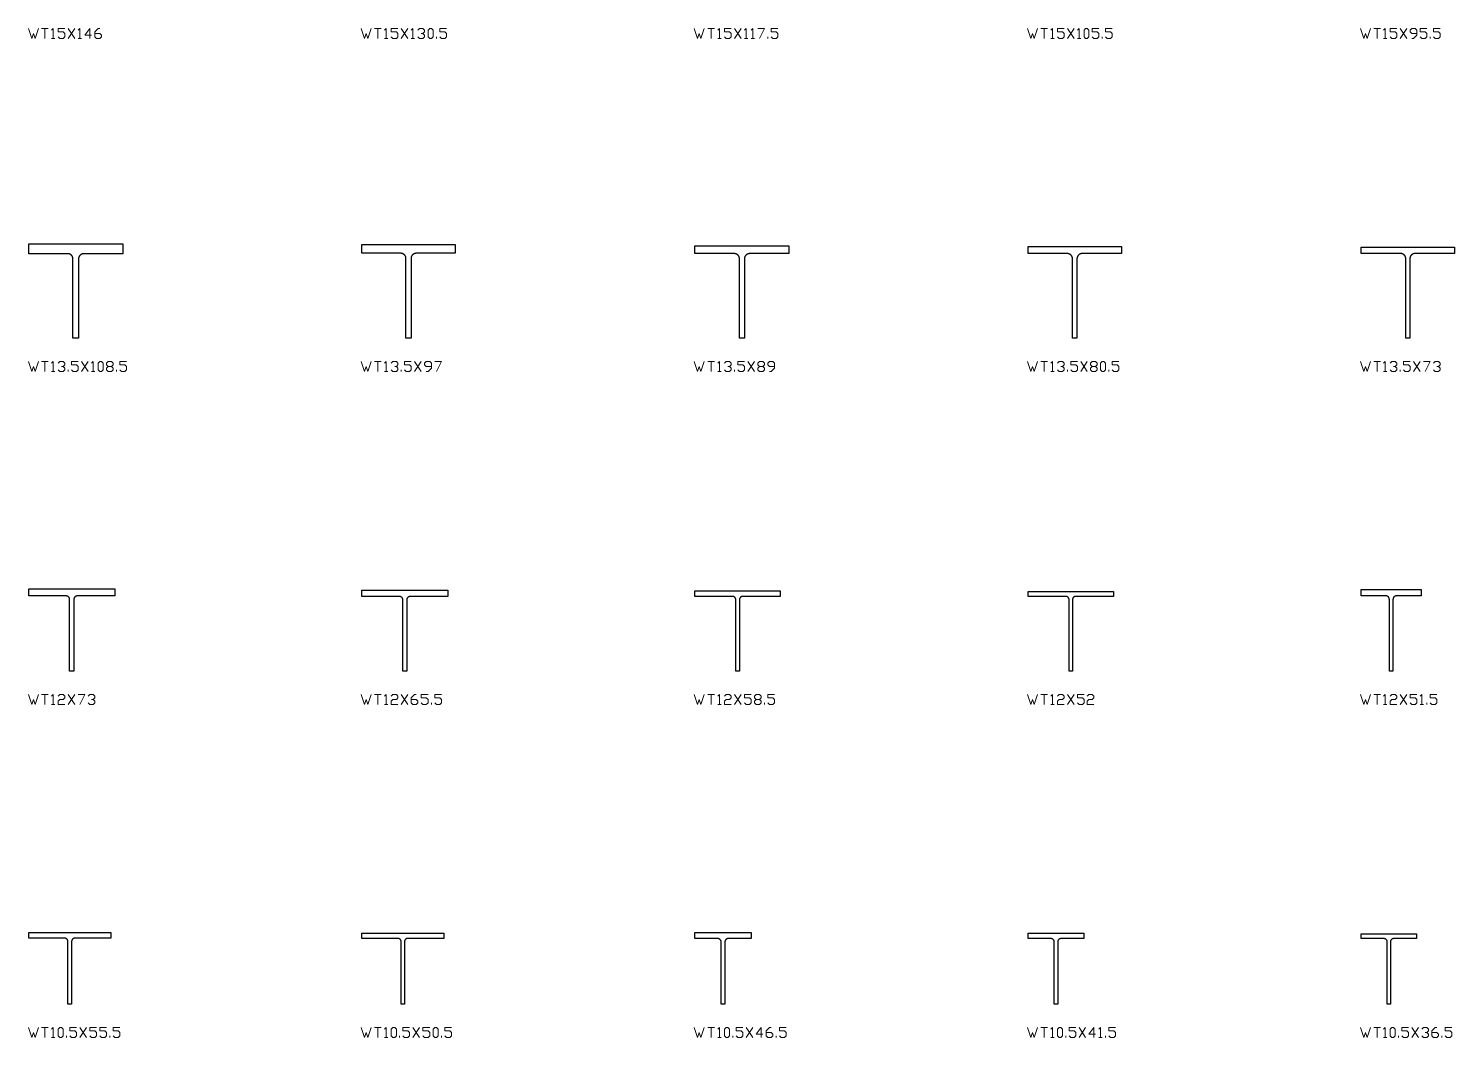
# Model space of a CAD drawing. Header units: inches. Extents: x 0 to 967, y -705 to 22.
# Drawn here: x 750 to 964, y -305 to -153.5 of the extents above; entities that cross this region are included whole.
import ezdxf

# ---------------------------------------------------------------- set-up
doc = ezdxf.new("R2010")
doc.units = ezdxf.units.IN
doc.header["$MEASUREMENT"] = 0
doc.layers.add('AISC_STEEL', color=7, linetype='Continuous')

msp = doc.modelspace()

# ---------------------------------------------------------------- linework, layer by layer
at = {"color": 3, "lineweight": 0}
for p, q in [((751.91, -153.49), (752.92, -153.49)), ((752.41, -153.49), (752.41, -154.99)), ((755.92, -154.99), (756.92, -153.49)), ((755.92, -153.49), (756.92, -154.99)), ((801.91, -153.49), (802.91, -153.49)), ((802.41, -153.49), (802.41, -154.99)), ((805.92, -154.99), (806.92, -153.49)), ((805.92, -153.49), (806.92, -154.99)), ((851.91, -153.49), (852.91, -153.49)), ((852.41, -153.49), (852.41, -154.99)), ((855.91, -154.99), (856.91, -153.49)), ((855.91, -153.49), (856.91, -154.99)), ((901.9, -153.49), (902.9, -153.49)), ((902.4, -153.49), (902.4, -154.99)), ((905.91, -154.99), (906.91, -153.49)), ((905.91, -153.49), (906.91, -154.99)), ((951.9, -153.49), (952.9, -153.49)), ((952.4, -153.49), (952.4, -154.99)), ((955.85, -154.99), (956.86, -153.49)), ((955.85, -153.49), (956.86, -154.99)), ((753.42, -154.99), (753.92, -154.99)), ((757.42, -154.99), (757.93, -154.99)), ((803.41, -154.99), (803.91, -154.99)), ((807.42, -154.99), (807.92, -154.99)), ((811.18, -154.99), (811.18, -154.74)), ((853.41, -154.99), (853.91, -154.99)), ((857.42, -154.99), (857.92, -154.99)), ((858.42, -154.99), (858.92, -154.99)), ((860.92, -154.99), (860.92, -154.74)), ((903.4, -154.99), (903.9, -154.99)), ((907.41, -154.99), (907.91, -154.99)), ((911.12, -154.99), (911.12, -154.74)), ((953.35, -154.99), (953.85, -154.99)), ((960.36, -154.99), (960.36, -154.74)), ((751.91, -203.49), (752.92, -203.49)), ((752.41, -203.49), (752.41, -204.99)), ((753.42, -204.99), (753.92, -204.99)), ((755.92, -204.99), (755.92, -204.74)), ((757.93, -204.99), (758.93, -203.49)), ((757.93, -203.49), (758.93, -204.99)), ((759.43, -204.99), (759.93, -204.99)), ((761.93, -204.24), (762.43, -204.24)), ((763.19, -204.99), (763.19, -204.74)), ((801.91, -203.49), (802.91, -203.49)), ((802.41, -203.49), (802.41, -204.99)), ((803.41, -204.99), (803.91, -204.99)), ((805.92, -204.99), (805.92, -204.74)), ((807.92, -204.99), (808.92, -203.49)), ((807.92, -203.49), (808.92, -204.99)), ((851.91, -203.49), (852.91, -203.49)), ((852.41, -203.49), (852.41, -204.99)), ((853.41, -204.99), (853.91, -204.99)), ((855.91, -204.99), (855.91, -204.74)), ((857.92, -204.99), (858.92, -203.49)), ((857.92, -203.49), (858.92, -204.99)), ((859.67, -204.24), (860.17, -204.24)), ((901.9, -203.49), (902.9, -203.49)), ((902.4, -203.49), (902.4, -204.99)), ((903.4, -204.99), (903.9, -204.99)), ((905.91, -204.99), (905.91, -204.74)), ((907.91, -204.99), (908.86, -203.49)), ((907.91, -203.49), (908.86, -204.99)), ((909.62, -204.24), (910.12, -204.24)), ((912.12, -204.99), (912.12, -204.74)), ((951.9, -203.49), (952.9, -203.49)), ((952.4, -203.49), (952.4, -204.99)), ((953.35, -204.99), (953.85, -204.99)), ((955.85, -204.99), (955.85, -204.74)), ((957.86, -204.99), (958.86, -203.49)), ((957.86, -203.49), (958.86, -204.99)), ((751.91, -253.48), (752.92, -253.48)), ((752.41, -253.48), (752.41, -254.98)), ((755.92, -254.98), (756.92, -253.48)), ((755.92, -253.48), (756.92, -254.98)), ((801.91, -253.48), (802.91, -253.48)), ((802.41, -253.48), (802.41, -254.98)), ((805.92, -254.98), (806.92, -253.48)), ((805.92, -253.48), (806.92, -254.98)), ((851.91, -253.48), (852.91, -253.48)), ((852.41, -253.48), (852.41, -254.98)), ((855.91, -254.98), (856.91, -253.48)), ((855.91, -253.48), (856.91, -254.98)), ((859.17, -254.23), (859.67, -254.23)), ((901.9, -253.48), (902.9, -253.48)), ((902.4, -253.48), (902.4, -254.98)), ((905.91, -254.98), (906.91, -253.48)), ((905.91, -253.48), (906.91, -254.98)), ((951.9, -253.48), (952.9, -253.48)), ((952.4, -253.48), (952.4, -254.98)), ((955.85, -254.98), (956.86, -253.48)), ((955.85, -253.48), (956.86, -254.98)), ((753.42, -254.98), (753.92, -254.98)), ((803.41, -254.98), (803.91, -254.98)), ((810.43, -254.98), (810.43, -254.73)), ((853.41, -254.98), (853.91, -254.98)), ((860.42, -254.98), (860.42, -254.73)), ((903.4, -254.98), (903.9, -254.98)), ((953.35, -254.98), (953.85, -254.98)), ((958.86, -254.98), (959.36, -254.98)), ((959.86, -254.98), (959.86, -254.73)), ((751.91, -303.48), (752.92, -303.48)), ((752.41, -303.48), (752.41, -304.98)), ((757.68, -304.98), (758.68, -303.48)), ((757.68, -303.48), (758.68, -304.98)), ((801.91, -303.48), (802.91, -303.48)), ((802.41, -303.48), (802.41, -304.98)), ((807.67, -304.98), (808.67, -303.48)), ((807.67, -303.48), (808.67, -304.98)), ((851.91, -303.48), (852.91, -303.48)), ((852.41, -303.48), (852.41, -304.98)), ((857.67, -304.98), (858.67, -303.48)), ((857.67, -303.48), (858.67, -304.98)), ((901.9, -303.48), (902.9, -303.48)), ((902.4, -303.48), (902.4, -304.98)), ((907.66, -304.98), (908.61, -303.48)), ((907.66, -303.48), (908.61, -304.98)), ((951.9, -303.48), (952.9, -303.48)), ((952.4, -303.48), (952.4, -304.98)), ((957.61, -304.98), (958.61, -303.48)), ((957.61, -303.48), (958.61, -304.98)), ((753.42, -304.98), (753.92, -304.98)), ((755.67, -304.98), (755.67, -304.73)), ((762.18, -304.98), (762.18, -304.73)), ((803.41, -304.98), (803.91, -304.98)), ((805.67, -304.98), (805.67, -304.73)), ((811.93, -304.98), (811.93, -304.73)), ((853.41, -304.98), (853.91, -304.98)), ((855.66, -304.98), (855.66, -304.73)), ((862.18, -304.98), (862.18, -304.73)), ((903.4, -304.98), (903.9, -304.98)), ((905.66, -304.98), (905.66, -304.73)), ((910.62, -304.98), (911.12, -304.98)), ((911.62, -304.98), (911.62, -304.73)), ((953.35, -304.98), (953.85, -304.98)), ((955.6, -304.98), (955.6, -304.73)), ((962.12, -304.98), (962.12, -304.73))]:
    msp.add_line(p, q, dxfattribs=at)
for points in [[(749.96, -153.49), (750.46, -154.99), (750.71, -154.24), (750.96, -154.99), (751.46, -153.49)], [(753.42, -153.74), (753.67, -153.49), (753.67, -154.99)], [(754.42, -154.74), (754.67, -154.99), (755.17, -154.99), (755.42, -154.74), (755.42, -154.24), (755.17, -153.99), (754.42, -153.99), (754.42, -153.49), (755.42, -153.49)], [(757.42, -153.74), (757.68, -153.49), (757.68, -154.99)], [(759.43, -154.49), (758.43, -154.49), (759.18, -153.49), (759.18, -154.99)], [(759.93, -154.24), (760.68, -154.24), (760.93, -154.49), (760.93, -154.74), (760.68, -154.99), (760.18, -154.99), (759.93, -154.74), (759.93, -153.99), (760.43, -153.49), (760.68, -153.49)], [(799.91, -153.49), (800.41, -154.99), (800.66, -154.24), (800.91, -154.99), (801.41, -153.49)], [(803.41, -153.74), (803.66, -153.49), (803.66, -154.99)], [(804.41, -154.74), (804.66, -154.99), (805.17, -154.99), (805.42, -154.74), (805.42, -154.24), (805.17, -153.99), (804.41, -153.99), (804.41, -153.49), (805.42, -153.49)], [(807.42, -153.74), (807.67, -153.49), (807.67, -154.99)], [(808.42, -153.74), (808.67, -153.49), (809.17, -153.49), (809.42, -153.74), (809.42, -153.99), (809.17, -154.24)], [(811.68, -154.74), (811.93, -154.99), (812.43, -154.99), (812.68, -154.74), (812.68, -154.24), (812.43, -153.99), (811.68, -153.99), (811.68, -153.49), (812.68, -153.49)], [(849.9, -153.49), (850.4, -154.99), (850.65, -154.24), (850.9, -154.99), (851.4, -153.49)], [(853.41, -153.74), (853.66, -153.49), (853.66, -154.99)], [(854.41, -154.74), (854.66, -154.99), (855.16, -154.99), (855.41, -154.74), (855.41, -154.24), (855.16, -153.99), (854.41, -153.99), (854.41, -153.49), (855.41, -153.49)], [(857.42, -153.74), (857.67, -153.49), (857.67, -154.99)], [(858.42, -153.74), (858.67, -153.49), (858.67, -154.99)], [(859.42, -153.49), (860.42, -153.49), (859.67, -154.99)], [(861.42, -154.74), (861.67, -154.99), (862.18, -154.99), (862.43, -154.74), (862.43, -154.24), (862.18, -153.99), (861.42, -153.99), (861.42, -153.49), (862.43, -153.49)], [(899.9, -153.49), (900.4, -154.99), (900.65, -154.24), (900.9, -154.99), (901.4, -153.49)], [(903.4, -153.74), (903.65, -153.49), (903.65, -154.99)], [(904.41, -154.74), (904.66, -154.99), (905.16, -154.99), (905.41, -154.74), (905.41, -154.24), (905.16, -153.99), (904.41, -153.99), (904.41, -153.49), (905.41, -153.49)], [(907.41, -153.74), (907.66, -153.49), (907.66, -154.99)], [(909.62, -154.74), (909.87, -154.99), (910.37, -154.99), (910.62, -154.74), (910.62, -154.24), (910.37, -153.99), (909.62, -153.99), (909.62, -153.49), (910.62, -153.49)], [(911.62, -154.74), (911.87, -154.99), (912.37, -154.99), (912.62, -154.74), (912.62, -154.24), (912.37, -153.99), (911.62, -153.99), (911.62, -153.49), (912.62, -153.49)], [(949.89, -153.49), (950.39, -154.99), (950.64, -154.24), (950.89, -154.99), (951.4, -153.49)], [(953.35, -153.74), (953.6, -153.49), (953.6, -154.99)], [(954.35, -154.74), (954.6, -154.99), (955.1, -154.99), (955.35, -154.74), (955.35, -154.24), (955.1, -153.99), (954.35, -153.99), (954.35, -153.49), (955.35, -153.49)], [(957.61, -154.99), (957.86, -154.99), (958.36, -154.49), (958.36, -153.74), (958.11, -153.49), (957.61, -153.49), (957.36, -153.74), (957.36, -153.99), (957.61, -154.24), (958.36, -154.24)], [(958.86, -154.74), (959.11, -154.99), (959.61, -154.99), (959.86, -154.74), (959.86, -154.24), (959.61, -153.99), (958.86, -153.99), (958.86, -153.49), (959.86, -153.49)], [(960.86, -154.74), (961.11, -154.99), (961.62, -154.99), (961.87, -154.74), (961.87, -154.24), (961.62, -153.99), (960.86, -153.99), (960.86, -153.49), (961.87, -153.49)], [(808.92, -154.24), (809.17, -154.24), (809.42, -154.49), (809.42, -154.74), (809.17, -154.99), (808.67, -154.99), (808.42, -154.74)], [(749.96, -203.49), (750.46, -204.99), (750.71, -204.24), (750.96, -204.99), (751.46, -203.49)], [(753.42, -203.74), (753.67, -203.49), (753.67, -204.99)], [(754.42, -203.74), (754.67, -203.49), (755.17, -203.49), (755.42, -203.74), (755.42, -203.99), (755.17, -204.24)], [(754.92, -204.24), (755.17, -204.24), (755.42, -204.49), (755.42, -204.74), (755.17, -204.99), (754.67, -204.99), (754.42, -204.74)], [(756.42, -204.74), (756.67, -204.99), (757.17, -204.99), (757.42, -204.74), (757.42, -204.24), (757.17, -203.99), (756.42, -203.99), (756.42, -203.49), (757.42, -203.49)], [(759.43, -203.74), (759.68, -203.49), (759.68, -204.99)], [(763.69, -204.74), (763.94, -204.99), (764.44, -204.99), (764.69, -204.74), (764.69, -204.24), (764.44, -203.99), (763.69, -203.99), (763.69, -203.49), (764.69, -203.49)], [(799.91, -203.49), (800.41, -204.99), (800.66, -204.24), (800.91, -204.99), (801.41, -203.49)], [(803.41, -203.74), (803.66, -203.49), (803.66, -204.99)], [(804.41, -203.74), (804.66, -203.49), (805.17, -203.49), (805.42, -203.74), (805.42, -203.99), (805.17, -204.24)], [(804.92, -204.24), (805.17, -204.24), (805.42, -204.49), (805.42, -204.74), (805.17, -204.99), (804.66, -204.99), (804.41, -204.74)], [(806.42, -204.74), (806.67, -204.99), (807.17, -204.99), (807.42, -204.74), (807.42, -204.24), (807.17, -203.99), (806.42, -203.99), (806.42, -203.49), (807.42, -203.49)], [(809.67, -204.99), (809.93, -204.99), (810.43, -204.49), (810.43, -203.74), (810.18, -203.49), (809.67, -203.49), (809.42, -203.74), (809.42, -203.99), (809.67, -204.24), (810.43, -204.24)], [(810.93, -203.49), (811.93, -203.49), (811.18, -204.99)], [(849.9, -203.49), (850.4, -204.99), (850.65, -204.24), (850.9, -204.99), (851.4, -203.49)], [(853.41, -203.74), (853.66, -203.49), (853.66, -204.99)], [(854.41, -203.74), (854.66, -203.49), (855.16, -203.49), (855.41, -203.74), (855.41, -203.99), (855.16, -204.24)], [(854.91, -204.24), (855.16, -204.24), (855.41, -204.49), (855.41, -204.74), (855.16, -204.99), (854.66, -204.99), (854.41, -204.74)], [(856.41, -204.74), (856.66, -204.99), (857.17, -204.99), (857.42, -204.74), (857.42, -204.24), (857.17, -203.99), (856.41, -203.99), (856.41, -203.49), (857.42, -203.49)], [(861.17, -204.99), (861.42, -204.99), (861.92, -204.49), (861.92, -203.74), (861.67, -203.49), (861.17, -203.49), (860.92, -203.74), (860.92, -203.99), (861.17, -204.24), (861.92, -204.24)], [(899.9, -203.49), (900.4, -204.99), (900.65, -204.24), (900.9, -204.99), (901.4, -203.49)], [(903.4, -203.74), (903.65, -203.49), (903.65, -204.99)], [(904.41, -203.74), (904.66, -203.49), (905.16, -203.49), (905.41, -203.74), (905.41, -203.99), (905.16, -204.24)], [(904.91, -204.24), (905.16, -204.24), (905.41, -204.49), (905.41, -204.74), (905.16, -204.99), (904.66, -204.99), (904.41, -204.74)], [(906.41, -204.74), (906.66, -204.99), (907.16, -204.99), (907.41, -204.74), (907.41, -204.24), (907.16, -203.99), (906.41, -203.99), (906.41, -203.49), (907.41, -203.49)], [(912.62, -204.74), (912.87, -204.99), (913.37, -204.99), (913.62, -204.74), (913.62, -204.24), (913.37, -203.99), (912.62, -203.99), (912.62, -203.49), (913.62, -203.49)], [(949.89, -203.49), (950.39, -204.99), (950.64, -204.24), (950.89, -204.99), (951.4, -203.49)], [(953.35, -203.74), (953.6, -203.49), (953.6, -204.99)], [(954.35, -203.74), (954.6, -203.49), (955.1, -203.49), (955.35, -203.74), (955.35, -203.99), (955.1, -204.24)], [(954.85, -204.24), (955.1, -204.24), (955.35, -204.49), (955.35, -204.74), (955.1, -204.99), (954.6, -204.99), (954.35, -204.74)], [(956.36, -204.74), (956.61, -204.99), (957.11, -204.99), (957.36, -204.74), (957.36, -204.24), (957.11, -203.99), (956.36, -203.99), (956.36, -203.49), (957.36, -203.49)], [(959.36, -203.49), (960.36, -203.49), (959.61, -204.99)], [(960.86, -203.74), (961.11, -203.49), (961.62, -203.49), (961.87, -203.74), (961.87, -203.99), (961.62, -204.24)], [(961.36, -204.24), (961.62, -204.24), (961.87, -204.49), (961.87, -204.74), (961.62, -204.99), (961.11, -204.99), (960.86, -204.74)], [(749.96, -253.48), (750.46, -254.98), (750.71, -254.23), (750.96, -254.98), (751.46, -253.48)], [(753.42, -253.73), (753.67, -253.48), (753.67, -254.98)], [(754.42, -253.73), (754.67, -253.48), (755.17, -253.48), (755.42, -253.73), (755.42, -253.98), (755.17, -254.23), (754.67, -254.23), (754.42, -254.48), (754.42, -254.98), (755.42, -254.98)], [(757.42, -253.48), (758.43, -253.48), (757.68, -254.98)], [(758.93, -253.73), (759.18, -253.48), (759.68, -253.48), (759.93, -253.73), (759.93, -253.98), (759.68, -254.23)], [(759.43, -254.23), (759.68, -254.23), (759.93, -254.48), (759.93, -254.73), (759.68, -254.98), (759.18, -254.98), (758.93, -254.73)], [(799.91, -253.48), (800.41, -254.98), (800.66, -254.23), (800.91, -254.98), (801.41, -253.48)], [(803.41, -253.73), (803.66, -253.48), (803.66, -254.98)], [(804.41, -253.73), (804.66, -253.48), (805.17, -253.48), (805.42, -253.73), (805.42, -253.98), (805.17, -254.23), (804.66, -254.23), (804.41, -254.48), (804.41, -254.98), (805.42, -254.98)], [(807.42, -254.23), (808.17, -254.23), (808.42, -254.48), (808.42, -254.73), (808.17, -254.98), (807.67, -254.98), (807.42, -254.73), (807.42, -253.98), (807.92, -253.48), (808.17, -253.48)], [(808.92, -254.73), (809.17, -254.98), (809.67, -254.98), (809.93, -254.73), (809.93, -254.23), (809.67, -253.98), (808.92, -253.98), (808.92, -253.48), (809.93, -253.48)], [(810.93, -254.73), (811.18, -254.98), (811.68, -254.98), (811.93, -254.73), (811.93, -254.23), (811.68, -253.98), (810.93, -253.98), (810.93, -253.48), (811.93, -253.48)], [(849.9, -253.48), (850.4, -254.98), (850.65, -254.23), (850.9, -254.98), (851.4, -253.48)], [(853.41, -253.73), (853.66, -253.48), (853.66, -254.98)], [(854.41, -253.73), (854.66, -253.48), (855.16, -253.48), (855.41, -253.73), (855.41, -253.98), (855.16, -254.23), (854.66, -254.23), (854.41, -254.48), (854.41, -254.98), (855.41, -254.98)], [(857.42, -254.73), (857.67, -254.98), (858.17, -254.98), (858.42, -254.73), (858.42, -254.23), (858.17, -253.98), (857.42, -253.98), (857.42, -253.48), (858.42, -253.48)], [(860.92, -254.73), (861.17, -254.98), (861.67, -254.98), (861.92, -254.73), (861.92, -254.23), (861.67, -253.98), (860.92, -253.98), (860.92, -253.48), (861.92, -253.48)], [(899.9, -253.48), (900.4, -254.98), (900.65, -254.23), (900.9, -254.98), (901.4, -253.48)], [(903.4, -253.73), (903.65, -253.48), (903.65, -254.98)], [(904.41, -253.73), (904.66, -253.48), (905.16, -253.48), (905.41, -253.73), (905.41, -253.98), (905.16, -254.23), (904.66, -254.23), (904.41, -254.48), (904.41, -254.98), (905.41, -254.98)], [(907.41, -254.73), (907.66, -254.98), (908.16, -254.98), (908.41, -254.73), (908.41, -254.23), (908.16, -253.98), (907.41, -253.98), (907.41, -253.48), (908.41, -253.48)], [(908.86, -253.73), (909.11, -253.48), (909.62, -253.48), (909.87, -253.73), (909.87, -253.98), (909.62, -254.23), (909.11, -254.23), (908.86, -254.48), (908.86, -254.98), (909.87, -254.98)], [(949.89, -253.48), (950.39, -254.98), (950.64, -254.23), (950.89, -254.98), (951.4, -253.48)], [(953.35, -253.73), (953.6, -253.48), (953.6, -254.98)], [(954.35, -253.73), (954.6, -253.48), (955.1, -253.48), (955.35, -253.73), (955.35, -253.98), (955.1, -254.23), (954.6, -254.23), (954.35, -254.48), (954.35, -254.98), (955.35, -254.98)], [(957.36, -254.73), (957.61, -254.98), (958.11, -254.98), (958.36, -254.73), (958.36, -254.23), (958.11, -253.98), (957.36, -253.98), (957.36, -253.48), (958.36, -253.48)], [(958.86, -253.73), (959.11, -253.48), (959.11, -254.98)], [(960.36, -254.73), (960.61, -254.98), (961.11, -254.98), (961.36, -254.73), (961.36, -254.23), (961.11, -253.98), (960.36, -253.98), (960.36, -253.48), (961.36, -253.48)], [(749.96, -303.48), (750.46, -304.98), (750.71, -304.23), (750.96, -304.98), (751.46, -303.48)], [(753.42, -303.73), (753.67, -303.48), (753.67, -304.98)], [(756.17, -304.73), (756.42, -304.98), (756.92, -304.98), (757.17, -304.73), (757.17, -304.23), (756.92, -303.98), (756.17, -303.98), (756.17, -303.48), (757.17, -303.48)], [(759.18, -304.73), (759.43, -304.98), (759.93, -304.98), (760.18, -304.73), (760.18, -304.23), (759.93, -303.98), (759.18, -303.98), (759.18, -303.48), (760.18, -303.48)], [(760.68, -304.73), (760.93, -304.98), (761.43, -304.98), (761.68, -304.73), (761.68, -304.23), (761.43, -303.98), (760.68, -303.98), (760.68, -303.48), (761.68, -303.48)], [(762.68, -304.73), (762.94, -304.98), (763.44, -304.98), (763.69, -304.73), (763.69, -304.23), (763.44, -303.98), (762.68, -303.98), (762.68, -303.48), (763.69, -303.48)], [(799.91, -303.48), (800.41, -304.98), (800.66, -304.23), (800.91, -304.98), (801.41, -303.48)], [(803.41, -303.73), (803.66, -303.48), (803.66, -304.98)], [(806.17, -304.73), (806.42, -304.98), (806.92, -304.98), (807.17, -304.73), (807.17, -304.23), (806.92, -303.98), (806.17, -303.98), (806.17, -303.48), (807.17, -303.48)], [(809.17, -304.73), (809.42, -304.98), (809.93, -304.98), (810.18, -304.73), (810.18, -304.23), (809.93, -303.98), (809.17, -303.98), (809.17, -303.48), (810.18, -303.48)], [(812.43, -304.73), (812.68, -304.98), (813.18, -304.98), (813.43, -304.73), (813.43, -304.23), (813.18, -303.98), (812.43, -303.98), (812.43, -303.48), (813.43, -303.48)], [(849.9, -303.48), (850.4, -304.98), (850.65, -304.23), (850.9, -304.98), (851.4, -303.48)], [(853.41, -303.73), (853.66, -303.48), (853.66, -304.98)], [(856.16, -304.73), (856.41, -304.98), (856.91, -304.98), (857.17, -304.73), (857.17, -304.23), (856.91, -303.98), (856.16, -303.98), (856.16, -303.48), (857.17, -303.48)], [(860.17, -304.48), (859.17, -304.48), (859.92, -303.48), (859.92, -304.98)], [(860.67, -304.23), (861.42, -304.23), (861.67, -304.48), (861.67, -304.73), (861.42, -304.98), (860.92, -304.98), (860.67, -304.73), (860.67, -303.98), (861.17, -303.48), (861.42, -303.48)], [(862.68, -304.73), (862.93, -304.98), (863.43, -304.98), (863.68, -304.73), (863.68, -304.23), (863.43, -303.98), (862.68, -303.98), (862.68, -303.48), (863.68, -303.48)], [(899.9, -303.48), (900.4, -304.98), (900.65, -304.23), (900.9, -304.98), (901.4, -303.48)], [(903.4, -303.73), (903.65, -303.48), (903.65, -304.98)], [(906.16, -304.73), (906.41, -304.98), (906.91, -304.98), (907.16, -304.73), (907.16, -304.23), (906.91, -303.98), (906.16, -303.98), (906.16, -303.48), (907.16, -303.48)], [(910.12, -304.48), (909.11, -304.48), (909.87, -303.48), (909.87, -304.98)], [(910.62, -303.73), (910.87, -303.48), (910.87, -304.98)], [(912.12, -304.73), (912.37, -304.98), (912.87, -304.98), (913.12, -304.73), (913.12, -304.23), (912.87, -303.98), (912.12, -303.98), (912.12, -303.48), (913.12, -303.48)], [(949.89, -303.48), (950.39, -304.98), (950.64, -304.23), (950.89, -304.98), (951.4, -303.48)], [(953.35, -303.73), (953.6, -303.48), (953.6, -304.98)], [(956.1, -304.73), (956.36, -304.98), (956.86, -304.98), (957.11, -304.73), (957.11, -304.23), (956.86, -303.98), (956.1, -303.98), (956.1, -303.48), (957.11, -303.48)], [(959.11, -303.73), (959.36, -303.48), (959.86, -303.48), (960.11, -303.73), (960.11, -303.98), (959.86, -304.23)], [(960.61, -304.23), (961.36, -304.23), (961.62, -304.48), (961.62, -304.73), (961.36, -304.98), (960.86, -304.98), (960.61, -304.73), (960.61, -303.98), (961.11, -303.48), (961.36, -303.48)], [(962.62, -304.73), (962.87, -304.98), (963.37, -304.98), (963.62, -304.73), (963.62, -304.23), (963.37, -303.98), (962.62, -303.98), (962.62, -303.48), (963.62, -303.48)], [(959.61, -304.23), (959.86, -304.23), (960.11, -304.48), (960.11, -304.73), (959.86, -304.98), (959.36, -304.98), (959.11, -304.73)]]:
    msp.add_lwpolyline(points, dxfattribs=at)
for points in [[(810.18, -154.99), (810.18, -154.99), (810.43, -154.99), (810.68, -154.74), (810.68, -153.74), (810.43, -153.49), (810.18, -153.49), (809.93, -153.74), (809.93, -154.74)], [(908.61, -154.99), (908.61, -154.99), (908.86, -154.99), (909.11, -154.74), (909.11, -153.74), (908.86, -153.49), (908.61, -153.49), (908.41, -153.74), (908.41, -154.74)], [(760.68, -204.99), (760.68, -204.99), (760.93, -204.99), (761.18, -204.74), (761.18, -203.74), (760.93, -203.49), (760.68, -203.49), (760.43, -203.74), (760.43, -204.74)], [(762.43, -204.24), (762.68, -204.49), (762.68, -204.74), (762.43, -204.99), (761.93, -204.99), (761.68, -204.74), (761.68, -204.49), (761.93, -204.24), (761.68, -203.99), (761.68, -203.74), (761.93, -203.49), (762.43, -203.49), (762.68, -203.74), (762.68, -203.99)], [(860.17, -204.24), (860.42, -204.49), (860.42, -204.74), (860.17, -204.99), (859.67, -204.99), (859.42, -204.74), (859.42, -204.49), (859.67, -204.24), (859.42, -203.99), (859.42, -203.74), (859.67, -203.49), (860.17, -203.49), (860.42, -203.74), (860.42, -203.99)], [(910.12, -204.24), (910.37, -204.49), (910.37, -204.74), (910.12, -204.99), (909.62, -204.99), (909.37, -204.74), (909.37, -204.49), (909.62, -204.24), (909.37, -203.99), (909.37, -203.74), (909.62, -203.49), (910.12, -203.49), (910.37, -203.74), (910.37, -203.99)], [(911.12, -204.99), (911.12, -204.99), (911.37, -204.99), (911.62, -204.74), (911.62, -203.74), (911.37, -203.49), (911.12, -203.49), (910.87, -203.74), (910.87, -204.74)], [(859.67, -254.23), (859.92, -254.48), (859.92, -254.73), (859.67, -254.98), (859.17, -254.98), (858.92, -254.73), (858.92, -254.48), (859.17, -254.23), (858.92, -253.98), (858.92, -253.73), (859.17, -253.48), (859.67, -253.48), (859.92, -253.73), (859.92, -253.98)], [(754.67, -304.98), (754.67, -304.98), (754.92, -304.98), (755.17, -304.73), (755.17, -303.73), (754.92, -303.48), (754.67, -303.48), (754.42, -303.73), (754.42, -304.73)], [(804.66, -304.98), (804.66, -304.98), (804.92, -304.98), (805.17, -304.73), (805.17, -303.73), (804.92, -303.48), (804.66, -303.48), (804.41, -303.73), (804.41, -304.73)], [(810.93, -304.98), (810.93, -304.98), (811.18, -304.98), (811.43, -304.73), (811.43, -303.73), (811.18, -303.48), (810.93, -303.48), (810.68, -303.73), (810.68, -304.73)], [(854.66, -304.98), (854.66, -304.98), (854.91, -304.98), (855.16, -304.73), (855.16, -303.73), (854.91, -303.48), (854.66, -303.48), (854.41, -303.73), (854.41, -304.73)], [(904.66, -304.98), (904.66, -304.98), (904.91, -304.98), (905.16, -304.73), (905.16, -303.73), (904.91, -303.48), (904.66, -303.48), (904.41, -303.73), (904.41, -304.73)], [(954.6, -304.98), (954.6, -304.98), (954.85, -304.98), (955.1, -304.73), (955.1, -303.73), (954.85, -303.48), (954.6, -303.48), (954.35, -303.73), (954.35, -304.73)]]:
    msp.add_lwpolyline(points, close=True, dxfattribs=at)
at = {"layer": 'AISC_STEEL'}
for points in [[(764.1, -185.8), (764.1, -187.3), (758.25, -187.3), (758.23, -187.3), (758.2, -187.3), (758.17, -187.3), (758.14, -187.31), (758.11, -187.31), (758.08, -187.32), (758.05, -187.33), (758.02, -187.34), (757.99, -187.34), (757.97, -187.35), (757.94, -187.37), (757.91, -187.38), (757.89, -187.39), (757.86, -187.41), (757.83, -187.42), (757.81, -187.44), (757.79, -187.45), (757.76, -187.47), (757.74, -187.49), (757.72, -187.51), (757.7, -187.53), (757.68, -187.55), (757.66, -187.57), (757.64, -187.6), (757.62, -187.62), (757.6, -187.64), (757.59, -187.67), (757.57, -187.69), (757.56, -187.72), (757.54, -187.75), (757.53, -187.77), (757.52, -187.8), (757.51, -187.83), (757.5, -187.86), (757.49, -187.89), (757.48, -187.91), (757.48, -187.94), (757.47, -187.97), (757.47, -188), (757.47, -188.03), (757.47, -188.06), (757.47, -188.09), (757.47, -200), (757.05, -200), (756.63, -200), (756.63, -188.09), (756.63, -188.06), (756.63, -188.03), (756.63, -188), (756.63, -187.97), (756.62, -187.94), (756.62, -187.91), (756.61, -187.89), (756.6, -187.86), (756.59, -187.83), (756.58, -187.8), (756.57, -187.77), (756.56, -187.75), (756.54, -187.72), (756.53, -187.69), (756.51, -187.67), (756.5, -187.64), (756.48, -187.62), (756.46, -187.6), (756.44, -187.57), (756.42, -187.55), (756.4, -187.53), (756.38, -187.51), (756.36, -187.49), (756.34, -187.47), (756.31, -187.45), (756.29, -187.44), (756.27, -187.42), (756.24, -187.41), (756.21, -187.39), (756.19, -187.38), (756.16, -187.37), (756.13, -187.35), (756.11, -187.34), (756.08, -187.34), (756.05, -187.33), (756.02, -187.32), (755.99, -187.31), (755.96, -187.31), (755.93, -187.3), (755.9, -187.3), (755.87, -187.3), (755.85, -187.3), (750, -187.3), (750, -185.8), (757.05, -185.8)], [(814, -185.9), (814, -187.24), (808.16, -187.24), (808.14, -187.24), (808.11, -187.24), (808.08, -187.24), (808.05, -187.25), (808.02, -187.25), (807.99, -187.26), (807.96, -187.27), (807.93, -187.28), (807.9, -187.28), (807.88, -187.29), (807.85, -187.31), (807.82, -187.32), (807.8, -187.33), (807.77, -187.35), (807.74, -187.36), (807.72, -187.38), (807.7, -187.39), (807.67, -187.41), (807.65, -187.43), (807.63, -187.45), (807.61, -187.47), (807.59, -187.49), (807.57, -187.51), (807.55, -187.54), (807.53, -187.56), (807.51, -187.58), (807.5, -187.61), (807.48, -187.63), (807.47, -187.66), (807.45, -187.69), (807.44, -187.71), (807.43, -187.74), (807.42, -187.77), (807.41, -187.8), (807.4, -187.83), (807.39, -187.85), (807.39, -187.88), (807.38, -187.91), (807.38, -187.94), (807.38, -187.97), (807.38, -188), (807.38, -188.03), (807.38, -200), (807, -200), (806.62, -200), (806.62, -188.03), (806.62, -188), (806.62, -187.97), (806.62, -187.94), (806.62, -187.91), (806.61, -187.88), (806.61, -187.85), (806.6, -187.83), (806.59, -187.8), (806.58, -187.77), (806.57, -187.74), (806.56, -187.71), (806.55, -187.69), (806.53, -187.66), (806.52, -187.63), (806.5, -187.61), (806.49, -187.58), (806.47, -187.56), (806.45, -187.54), (806.43, -187.51), (806.41, -187.49), (806.39, -187.47), (806.37, -187.45), (806.35, -187.43), (806.33, -187.41), (806.3, -187.39), (806.28, -187.38), (806.26, -187.36), (806.23, -187.35), (806.2, -187.33), (806.18, -187.32), (806.15, -187.31), (806.12, -187.29), (806.1, -187.28), (806.07, -187.28), (806.04, -187.27), (806.01, -187.26), (805.98, -187.25), (805.95, -187.25), (805.92, -187.24), (805.89, -187.24), (805.86, -187.24), (805.84, -187.24), (800, -187.24), (800, -185.9), (807, -185.9)], [(864.1, -186.1), (864.1, -187.29), (858.2, -187.29), (858.17, -187.29), (858.14, -187.29), (858.11, -187.29), (858.08, -187.3), (858.06, -187.3), (858.03, -187.31), (858, -187.32), (857.97, -187.33), (857.94, -187.33), (857.91, -187.34), (857.89, -187.36), (857.86, -187.37), (857.83, -187.38), (857.81, -187.4), (857.78, -187.41), (857.76, -187.43), (857.73, -187.44), (857.71, -187.46), (857.69, -187.48), (857.67, -187.5), (857.64, -187.52), (857.62, -187.54), (857.6, -187.56), (857.58, -187.59), (857.57, -187.61), (857.55, -187.63), (857.53, -187.66), (857.52, -187.69), (857.5, -187.71), (857.49, -187.74), (857.48, -187.76), (857.47, -187.79), (857.46, -187.82), (857.45, -187.85), (857.44, -187.88), (857.43, -187.9), (857.43, -187.93), (857.42, -187.96), (857.42, -187.99), (857.41, -188.02), (857.41, -188.05), (857.41, -188.08), (857.41, -200), (857.05, -200), (856.69, -200), (856.69, -188.08), (856.69, -188.05), (856.69, -188.02), (856.68, -187.99), (856.68, -187.96), (856.67, -187.93), (856.67, -187.9), (856.66, -187.88), (856.65, -187.85), (856.64, -187.82), (856.63, -187.79), (856.62, -187.76), (856.61, -187.74), (856.6, -187.71), (856.58, -187.69), (856.57, -187.66), (856.55, -187.63), (856.53, -187.61), (856.52, -187.59), (856.5, -187.56), (856.48, -187.54), (856.46, -187.52), (856.43, -187.5), (856.41, -187.48), (856.39, -187.46), (856.37, -187.44), (856.34, -187.43), (856.32, -187.41), (856.29, -187.4), (856.27, -187.38), (856.24, -187.37), (856.21, -187.36), (856.19, -187.34), (856.16, -187.33), (856.13, -187.33), (856.1, -187.32), (856.07, -187.31), (856.04, -187.3), (856.02, -187.3), (855.99, -187.29), (855.96, -187.29), (855.93, -187.29), (855.9, -187.29), (850, -187.29), (850, -186.1), (857.05, -186.1)], [(914, -186.2), (914, -187.28), (908.12, -187.28), (908.09, -187.28), (908.06, -187.28), (908.03, -187.28), (908, -187.29), (907.97, -187.29), (907.94, -187.3), (907.92, -187.31), (907.89, -187.32), (907.86, -187.32), (907.83, -187.33), (907.8, -187.35), (907.78, -187.36), (907.75, -187.37), (907.73, -187.39), (907.7, -187.4), (907.67, -187.42), (907.65, -187.43), (907.63, -187.45), (907.6, -187.47), (907.58, -187.49), (907.56, -187.51), (907.54, -187.53), (907.52, -187.55), (907.5, -187.58), (907.48, -187.6), (907.47, -187.62), (907.45, -187.65), (907.44, -187.68), (907.42, -187.7), (907.41, -187.73), (907.4, -187.75), (907.38, -187.78), (907.37, -187.81), (907.37, -187.84), (907.36, -187.87), (907.35, -187.89), (907.34, -187.92), (907.34, -187.95), (907.33, -187.98), (907.33, -188.01), (907.33, -188.04), (907.33, -188.07), (907.33, -200), (907, -200), (906.67, -200), (906.67, -188.07), (906.67, -188.04), (906.67, -188.01), (906.67, -187.98), (906.66, -187.95), (906.66, -187.92), (906.65, -187.89), (906.64, -187.87), (906.63, -187.84), (906.63, -187.81), (906.62, -187.78), (906.6, -187.75), (906.59, -187.73), (906.58, -187.7), (906.56, -187.68), (906.55, -187.65), (906.53, -187.62), (906.52, -187.6), (906.5, -187.58), (906.48, -187.55), (906.46, -187.53), (906.44, -187.51), (906.42, -187.49), (906.4, -187.47), (906.37, -187.45), (906.35, -187.43), (906.33, -187.42), (906.3, -187.4), (906.27, -187.39), (906.25, -187.37), (906.22, -187.36), (906.2, -187.35), (906.17, -187.33), (906.14, -187.32), (906.11, -187.32), (906.08, -187.31), (906.06, -187.3), (906.03, -187.29), (906, -187.29), (905.97, -187.28), (905.94, -187.28), (905.91, -187.28), (905.88, -187.28), (900, -187.28), (900, -186.2), (907, -186.2)], [(964, -186.3), (964, -187.28), (958.09, -187.28), (958.06, -187.28), (958.03, -187.28), (958, -187.28), (957.97, -187.28), (957.94, -187.29), (957.91, -187.29), (957.88, -187.3), (957.86, -187.31), (957.83, -187.32), (957.8, -187.33), (957.77, -187.34), (957.75, -187.35), (957.72, -187.37), (957.7, -187.38), (957.67, -187.4), (957.65, -187.41), (957.62, -187.43), (957.6, -187.45), (957.58, -187.46), (957.55, -187.48), (957.53, -187.5), (957.51, -187.53), (957.49, -187.55), (957.47, -187.57), (957.46, -187.59), (957.44, -187.62), (957.42, -187.64), (957.41, -187.67), (957.39, -187.69), (957.38, -187.72), (957.37, -187.75), (957.36, -187.77), (957.35, -187.8), (957.34, -187.83), (957.33, -187.86), (957.32, -187.89), (957.32, -187.91), (957.31, -187.94), (957.31, -187.97), (957.3, -188), (957.3, -188.03), (957.3, -188.06), (957.3, -200), (957, -200), (956.7, -200), (956.7, -188.06), (956.7, -188.03), (956.7, -188), (956.69, -187.97), (956.69, -187.94), (956.68, -187.91), (956.68, -187.89), (956.67, -187.86), (956.66, -187.83), (956.65, -187.8), (956.64, -187.77), (956.63, -187.75), (956.62, -187.72), (956.61, -187.69), (956.59, -187.67), (956.58, -187.64), (956.56, -187.62), (956.54, -187.59), (956.53, -187.57), (956.51, -187.55), (956.49, -187.53), (956.47, -187.5), (956.45, -187.48), (956.42, -187.46), (956.4, -187.45), (956.38, -187.43), (956.35, -187.41), (956.33, -187.4), (956.3, -187.38), (956.28, -187.37), (956.25, -187.35), (956.23, -187.34), (956.2, -187.33), (956.17, -187.32), (956.14, -187.31), (956.12, -187.3), (956.09, -187.29), (956.06, -187.29), (956.03, -187.28), (956, -187.28), (955.97, -187.28), (955.94, -187.28), (955.91, -187.28), (950, -187.28), (950, -186.3), (957, -186.3)], [(762.9, -237.6), (762.9, -238.69), (757.27, -238.69), (757.25, -238.69), (757.22, -238.69), (757.19, -238.7), (757.16, -238.7), (757.13, -238.71), (757.1, -238.72), (757.08, -238.73), (757.05, -238.74), (757.02, -238.76), (757, -238.77), (756.98, -238.79), (756.95, -238.81), (756.93, -238.83), (756.91, -238.85), (756.89, -238.87), (756.87, -238.89), (756.86, -238.92), (756.84, -238.94), (756.83, -238.97), (756.82, -238.99), (756.81, -239.02), (756.8, -239.05), (756.79, -239.07), (756.78, -239.1), (756.78, -239.13), (756.78, -239.16), (756.77, -239.19), (756.77, -250), (756.45, -250), (756.12, -250), (756.12, -239.19), (756.12, -239.16), (756.12, -239.13), (756.12, -239.1), (756.11, -239.07), (756.1, -239.05), (756.09, -239.02), (756.08, -238.99), (756.07, -238.97), (756.06, -238.94), (756.04, -238.92), (756.03, -238.89), (756.01, -238.87), (755.99, -238.85), (755.97, -238.83), (755.95, -238.81), (755.92, -238.79), (755.9, -238.77), (755.87, -238.76), (755.85, -238.74), (755.82, -238.73), (755.8, -238.72), (755.77, -238.71), (755.74, -238.7), (755.71, -238.7), (755.68, -238.69), (755.65, -238.69), (755.62, -238.69), (750, -238.69), (750, -237.6), (756.45, -237.6)], [(812.9, -237.8), (812.9, -238.76), (807.25, -238.76), (807.22, -238.76), (807.19, -238.76), (807.17, -238.77), (807.14, -238.77), (807.11, -238.78), (807.08, -238.79), (807.05, -238.8), (807.03, -238.81), (807, -238.83), (806.98, -238.84), (806.95, -238.86), (806.93, -238.88), (806.91, -238.9), (806.89, -238.92), (806.87, -238.94), (806.85, -238.96), (806.83, -238.99), (806.82, -239.01), (806.81, -239.04), (806.79, -239.06), (806.78, -239.09), (806.77, -239.12), (806.77, -239.14), (806.76, -239.17), (806.76, -239.2), (806.75, -239.23), (806.75, -239.26), (806.75, -250), (806.45, -250), (806.15, -250), (806.15, -239.26), (806.15, -239.23), (806.14, -239.2), (806.14, -239.17), (806.13, -239.14), (806.13, -239.12), (806.12, -239.09), (806.11, -239.06), (806.09, -239.04), (806.08, -239.01), (806.07, -238.99), (806.05, -238.96), (806.03, -238.94), (806.01, -238.92), (805.99, -238.9), (805.97, -238.88), (805.95, -238.86), (805.92, -238.84), (805.9, -238.83), (805.87, -238.81), (805.85, -238.8), (805.82, -238.79), (805.79, -238.78), (805.76, -238.77), (805.73, -238.77), (805.71, -238.76), (805.68, -238.76), (805.65, -238.76), (800, -238.76), (800, -237.8), (806.45, -237.8)], [(862.8, -237.9), (862.8, -238.75), (857.17, -238.75), (857.15, -238.75), (857.12, -238.75), (857.09, -238.76), (857.06, -238.76), (857.03, -238.77), (857, -238.78), (856.98, -238.79), (856.95, -238.8), (856.92, -238.82), (856.9, -238.83), (856.88, -238.85), (856.85, -238.87), (856.83, -238.89), (856.81, -238.91), (856.79, -238.93), (856.77, -238.95), (856.76, -238.98), (856.74, -239), (856.73, -239.03), (856.72, -239.05), (856.71, -239.08), (856.7, -239.11), (856.69, -239.13), (856.68, -239.16), (856.68, -239.19), (856.68, -239.22), (856.67, -239.25), (856.67, -250), (856.4, -250), (856.12, -250), (856.12, -239.25), (856.12, -239.22), (856.12, -239.19), (856.12, -239.16), (856.11, -239.13), (856.1, -239.11), (856.09, -239.08), (856.08, -239.05), (856.07, -239.03), (856.06, -239), (856.04, -238.98), (856.03, -238.95), (856.01, -238.93), (855.99, -238.91), (855.97, -238.89), (855.95, -238.87), (855.92, -238.85), (855.9, -238.83), (855.87, -238.82), (855.85, -238.8), (855.82, -238.79), (855.8, -238.78), (855.77, -238.77), (855.74, -238.76), (855.71, -238.76), (855.68, -238.75), (855.65, -238.75), (855.62, -238.75), (850, -238.75), (850, -237.9), (856.4, -237.9)], [(912.8, -238), (912.8, -238.75), (907.15, -238.75), (907.12, -238.75), (907.09, -238.75), (907.06, -238.76), (907.03, -238.76), (907.01, -238.77), (906.98, -238.78), (906.95, -238.79), (906.93, -238.8), (906.9, -238.82), (906.88, -238.83), (906.85, -238.85), (906.83, -238.87), (906.81, -238.89), (906.79, -238.91), (906.77, -238.93), (906.75, -238.95), (906.73, -238.98), (906.72, -239), (906.7, -239.03), (906.69, -239.05), (906.68, -239.08), (906.67, -239.11), (906.66, -239.13), (906.66, -239.16), (906.65, -239.19), (906.65, -239.22), (906.65, -239.25), (906.65, -250), (906.4, -250), (906.15, -250), (906.15, -239.25), (906.15, -239.22), (906.15, -239.19), (906.14, -239.16), (906.14, -239.13), (906.13, -239.11), (906.12, -239.08), (906.11, -239.05), (906.1, -239.03), (906.08, -239), (906.07, -238.98), (906.05, -238.95), (906.03, -238.93), (906.01, -238.91), (905.99, -238.89), (905.97, -238.87), (905.95, -238.85), (905.92, -238.83), (905.9, -238.82), (905.87, -238.8), (905.85, -238.79), (905.82, -238.78), (905.79, -238.77), (905.77, -238.76), (905.74, -238.76), (905.71, -238.75), (905.68, -238.75), (905.65, -238.75), (900, -238.75), (900, -238), (906.4, -238)], [(959, -237.7), (959, -238.68), (955.27, -238.68), (955.25, -238.68), (955.22, -238.68), (955.19, -238.69), (955.16, -238.69), (955.13, -238.7), (955.1, -238.71), (955.08, -238.72), (955.05, -238.73), (955.02, -238.75), (955, -238.76), (954.98, -238.78), (954.95, -238.8), (954.93, -238.82), (954.91, -238.84), (954.89, -238.86), (954.87, -238.88), (954.86, -238.91), (954.84, -238.93), (954.83, -238.96), (954.82, -238.98), (954.81, -239.01), (954.8, -239.04), (954.79, -239.06), (954.78, -239.09), (954.78, -239.12), (954.78, -239.15), (954.77, -239.18), (954.77, -250), (954.5, -250), (954.23, -250), (954.23, -239.18), (954.22, -239.15), (954.22, -239.12), (954.22, -239.09), (954.21, -239.06), (954.2, -239.04), (954.19, -239.01), (954.18, -238.98), (954.17, -238.96), (954.16, -238.93), (954.14, -238.91), (954.13, -238.88), (954.11, -238.86), (954.09, -238.84), (954.07, -238.82), (954.05, -238.8), (954.02, -238.78), (954, -238.76), (953.97, -238.75), (953.95, -238.73), (953.92, -238.72), (953.9, -238.71), (953.87, -238.7), (953.84, -238.69), (953.81, -238.69), (953.78, -238.68), (953.75, -238.68), (953.73, -238.68), (950, -238.68), (950, -237.7), (954.5, -237.7)], [(762.3, -289.2), (762.3, -290.07), (756.93, -290.07), (756.9, -290.08), (756.87, -290.08), (756.84, -290.08), (756.81, -290.09), (756.79, -290.1), (756.76, -290.11), (756.73, -290.12), (756.7, -290.13), (756.68, -290.14), (756.65, -290.16), (756.63, -290.17), (756.61, -290.19), (756.58, -290.21), (756.56, -290.23), (756.54, -290.26), (756.52, -290.28), (756.51, -290.3), (756.49, -290.33), (756.48, -290.35), (756.47, -290.38), (756.46, -290.41), (756.45, -290.44), (756.44, -290.46), (756.43, -290.49), (756.43, -290.52), (756.43, -290.55), (756.42, -290.58), (756.42, -300), (756.15, -300), (755.87, -300), (755.87, -290.58), (755.87, -290.55), (755.87, -290.52), (755.87, -290.49), (755.86, -290.46), (755.85, -290.44), (755.84, -290.41), (755.83, -290.38), (755.82, -290.35), (755.81, -290.33), (755.79, -290.3), (755.78, -290.28), (755.76, -290.26), (755.74, -290.23), (755.72, -290.21), (755.69, -290.19), (755.67, -290.17), (755.65, -290.16), (755.62, -290.14), (755.6, -290.13), (755.57, -290.12), (755.54, -290.11), (755.51, -290.1), (755.49, -290.09), (755.46, -290.08), (755.43, -290.08), (755.4, -290.08), (755.37, -290.07), (750, -290.07), (750, -289.2), (756.15, -289.2)], [(812.3, -289.3), (812.3, -290.1), (806.9, -290.1), (806.87, -290.1), (806.84, -290.1), (806.81, -290.11), (806.78, -290.11), (806.76, -290.12), (806.73, -290.13), (806.7, -290.14), (806.68, -290.15), (806.65, -290.17), (806.63, -290.18), (806.6, -290.2), (806.58, -290.22), (806.56, -290.24), (806.54, -290.26), (806.52, -290.28), (806.5, -290.3), (806.48, -290.33), (806.47, -290.35), (806.45, -290.38), (806.44, -290.4), (806.43, -290.43), (806.42, -290.46), (806.41, -290.48), (806.41, -290.51), (806.4, -290.54), (806.4, -290.57), (806.4, -290.6), (806.4, -300), (806.15, -300), (805.9, -300), (805.9, -290.6), (805.9, -290.57), (805.9, -290.54), (805.89, -290.51), (805.89, -290.48), (805.88, -290.46), (805.87, -290.43), (805.86, -290.4), (805.85, -290.38), (805.83, -290.35), (805.82, -290.33), (805.8, -290.3), (805.78, -290.28), (805.76, -290.26), (805.74, -290.24), (805.72, -290.22), (805.7, -290.2), (805.67, -290.18), (805.65, -290.17), (805.62, -290.15), (805.6, -290.14), (805.57, -290.13), (805.54, -290.12), (805.52, -290.11), (805.49, -290.11), (805.46, -290.1), (805.43, -290.1), (805.4, -290.1), (800, -290.1), (800, -289.3), (806.15, -289.3)], [(858.42, -289.2), (858.42, -290.13), (855, -290.13), (854.97, -290.13), (854.94, -290.13), (854.91, -290.14), (854.88, -290.14), (854.86, -290.15), (854.83, -290.16), (854.8, -290.17), (854.78, -290.18), (854.75, -290.2), (854.73, -290.21), (854.7, -290.23), (854.68, -290.25), (854.66, -290.27), (854.64, -290.29), (854.62, -290.31), (854.6, -290.33), (854.58, -290.36), (854.57, -290.38), (854.55, -290.41), (854.54, -290.43), (854.53, -290.46), (854.52, -290.49), (854.51, -290.51), (854.51, -290.54), (854.5, -290.57), (854.5, -290.6), (854.5, -290.63), (854.5, -300), (854.21, -300), (853.92, -300), (853.92, -290.63), (853.92, -290.6), (853.92, -290.57), (853.91, -290.54), (853.91, -290.51), (853.9, -290.49), (853.89, -290.46), (853.88, -290.43), (853.87, -290.41), (853.85, -290.38), (853.84, -290.36), (853.82, -290.33), (853.8, -290.31), (853.78, -290.29), (853.76, -290.27), (853.74, -290.25), (853.72, -290.23), (853.69, -290.21), (853.67, -290.2), (853.64, -290.18), (853.62, -290.17), (853.59, -290.16), (853.56, -290.15), (853.54, -290.14), (853.51, -290.14), (853.48, -290.13), (853.45, -290.13), (853.42, -290.13), (850, -290.13), (850, -289.2), (854.21, -289.2)], [(908.36, -289.3), (908.36, -290.13), (904.94, -290.13), (904.91, -290.14), (904.88, -290.14), (904.85, -290.14), (904.83, -290.15), (904.8, -290.16), (904.77, -290.17), (904.74, -290.18), (904.72, -290.19), (904.69, -290.2), (904.66, -290.22), (904.64, -290.23), (904.62, -290.25), (904.6, -290.27), (904.58, -290.29), (904.56, -290.32), (904.54, -290.34), (904.52, -290.36), (904.51, -290.39), (904.49, -290.41), (904.48, -290.44), (904.47, -290.47), (904.46, -290.5), (904.45, -290.52), (904.45, -290.55), (904.44, -290.58), (904.44, -290.61), (904.44, -290.64), (904.44, -300), (904.18, -300), (903.92, -300), (903.92, -290.64), (903.92, -290.61), (903.92, -290.58), (903.91, -290.55), (903.91, -290.52), (903.9, -290.5), (903.89, -290.47), (903.88, -290.44), (903.87, -290.41), (903.85, -290.39), (903.84, -290.36), (903.82, -290.34), (903.8, -290.32), (903.78, -290.29), (903.76, -290.27), (903.74, -290.25), (903.72, -290.23), (903.7, -290.22), (903.67, -290.2), (903.64, -290.19), (903.62, -290.18), (903.59, -290.17), (903.56, -290.16), (903.53, -290.15), (903.51, -290.14), (903.48, -290.14), (903.45, -290.14), (903.42, -290.13), (900, -290.13), (900, -289.3), (904.18, -289.3)], [(958.3, -289.4), (958.3, -290.14), (954.88, -290.14), (954.85, -290.14), (954.82, -290.14), (954.79, -290.15), (954.76, -290.15), (954.73, -290.16), (954.71, -290.17), (954.68, -290.18), (954.65, -290.19), (954.63, -290.21), (954.6, -290.22), (954.58, -290.24), (954.56, -290.26), (954.53, -290.28), (954.51, -290.3), (954.49, -290.32), (954.48, -290.34), (954.46, -290.37), (954.44, -290.39), (954.43, -290.42), (954.42, -290.44), (954.41, -290.47), (954.4, -290.5), (954.39, -290.52), (954.39, -290.55), (954.38, -290.58), (954.38, -290.61), (954.38, -290.64), (954.38, -300), (954.15, -300), (953.92, -300), (953.92, -290.64), (953.92, -290.61), (953.92, -290.58), (953.91, -290.55), (953.91, -290.52), (953.9, -290.5), (953.89, -290.47), (953.88, -290.44), (953.87, -290.42), (953.86, -290.39), (953.84, -290.37), (953.82, -290.34), (953.81, -290.32), (953.79, -290.3), (953.77, -290.28), (953.74, -290.26), (953.72, -290.24), (953.7, -290.22), (953.67, -290.21), (953.65, -290.19), (953.62, -290.18), (953.59, -290.17), (953.57, -290.16), (953.54, -290.15), (953.51, -290.15), (953.48, -290.14), (953.45, -290.14), (953.42, -290.14), (950, -290.14), (950, -289.4), (954.15, -289.4)]]:
    msp.add_lwpolyline(points, close=True, dxfattribs=at)

doc.saveas('drawing.dxf')
